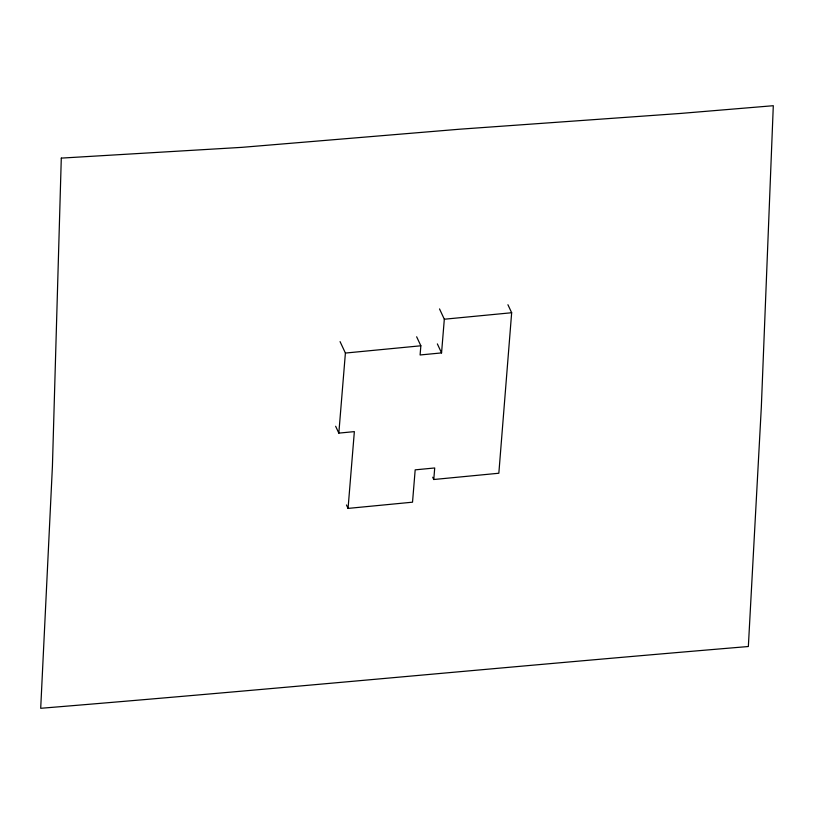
<?xml version="1.0" encoding="UTF-8"?>
<svg xmlns="http://www.w3.org/2000/svg" width="814" height="814" viewBox="0 0 814 814"><rect width="100%" height="100%" fill="white"/><g stroke="black" fill="none" stroke-linecap="round" stroke-linejoin="round"><path stroke-width="1.22" d="M507.926 304.721L511.66 312.739L498.84 473.239L433.77 479.507L432.702 477.228M433.77 479.507L434.717 467.969L415.181 469.851L412.525 502.187L348.056 508.404L354.355 431.624L338.828 433.119L345.401 353.062L340.059 341.615M416.646 336.782L420.848 345.787L420.095 354.975L441.554 352.91L444.322 319.22L439.519 308.923M444.322 319.22L511.66 312.739M345.401 353.062L420.848 345.787M437.352 343.895L441.554 352.91M335.633 426.251L338.828 433.119M346.459 504.965L348.056 508.404M61.294 158.109L52.422 466.259L40.7 708.292C276.699 688.99 512.382 666.208 748.351 646.519L761.324 407.193L773.3 105.708L680.504 113.441L459.483 129.222L241.972 147.344L61.294 158.109"/></g></svg>
